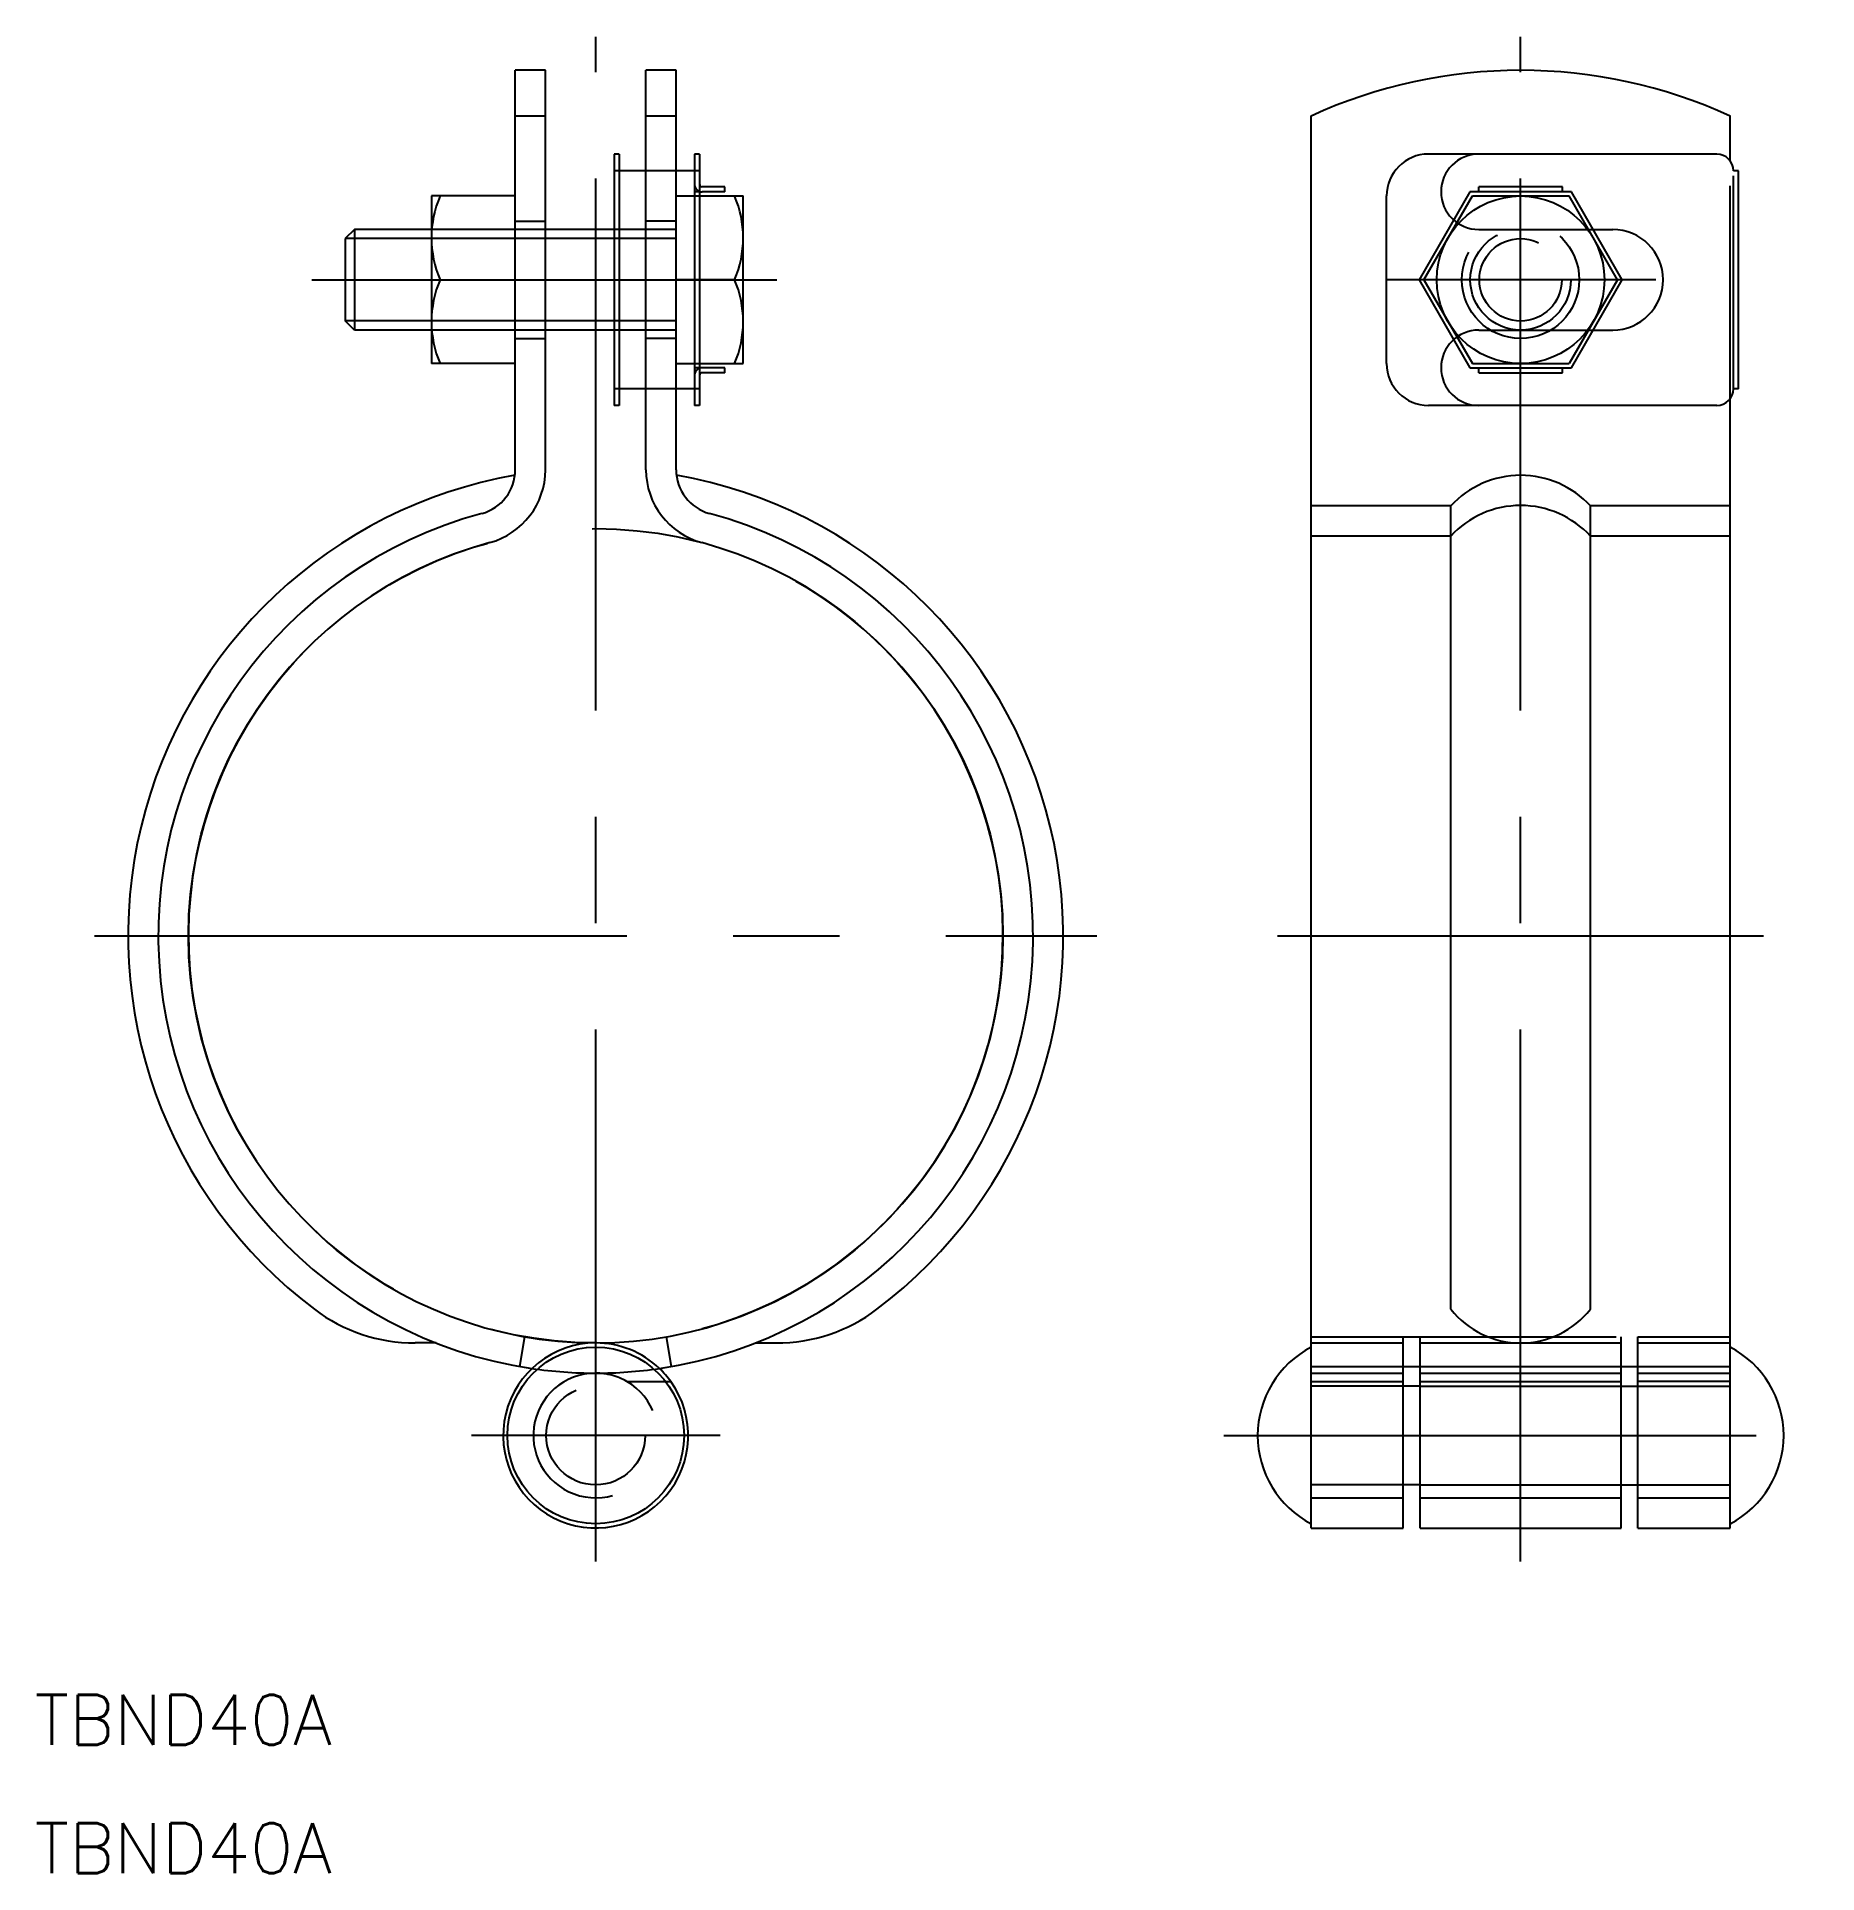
# Model space of a CAD drawing. Extents: x -33 to 73, y -56 to 54.
import ezdxf

# ---------------------------------------------------------------- set-up
doc = ezdxf.new("R2010")
doc.units = 0
for name, pattern in [('CENTER', [50.8, 31.75, -6.35, 6.35, -6.35]), ('DASHED', [19.05, 12.7, -6.35]), ('PHANTOM', [63.5, 31.75, -6.35, 6.35, -6.35, 6.35, -6.35])]:
    doc.linetypes.add(name, pattern=pattern)
doc.layers.get('0').update_dxf_attribs({"linetype": 'CONTINUOUS'})
doc.layers.add('CENTER', color=1, linetype='CENTER')
doc.styles.get("Standard").update_dxf_attribs({"font": 'txt.shx', "height": 3, "bigfont": 'bigfont.shx'})

msp = doc.modelspace()

# ---------------------------------------------------------------- linework, layer by layer
at = {"color": 7, "linetype": 'CONTINUOUS'}
for p, q in [((-4.8, 27.81), (-4.8, 51.65)), ((-3, 51.65), (-4.8, 51.65)), ((-3, 27.81), (-3, 51.65)), ((3, 27.81), (3, 51.65)), ((4.8, 51.65), (3, 51.65)), ((4.8, 27.81), (4.8, 51.65)), ((-4.8, 48.93), (-3, 48.93)), ((3, 48.93), (4.8, 48.93)), ((42.69, -35.35), (42.69, 48.93)), ((67.69, 46.25), (67.69, 48.93)), ((1.1, 46.65), (1.1, 42.15)), ((1.4, 46.65), (1.1, 46.65)), ((1.4, 46.65), (1.4, 42.15)), ((5.9, 46.65), (5.9, 31.65)), ((6.2, 46.65), (5.9, 46.65)), ((6.2, 46.65), (6.2, 31.65)), ((66.89, 46.65), (49.69, 46.65)), ((3, 45.65), (1.4, 45.65)), ((5.9, 45.65), (4.8, 45.65)), ((68.19, 45.65), (67.89, 45.65)), ((68.19, 32.65), (68.19, 45.65)), ((-9.8, 44.15), (-9.8, 34.15)), ((-4.8, 44.15), (-9.8, 44.15)), ((4.8, 44.15), (5.9, 44.15)), ((6.2, 44.15), (8.8, 44.15)), ((7.7, 44.7), (6.35, 44.7)), ((7.7, 44.4), (6.35, 44.4)), ((7.7, 44.4), (7.7, 44.7)), ((8.8, 34.15), (8.8, 44.15)), ((47.19, 34.15), (47.19, 44.15)), ((52.16, 44.4), (49.13, 39.15)), ((49.42, 39.15), (52.31, 44.15)), ((58.22, 44.4), (52.16, 44.4)), ((52.31, 44.15), (58.08, 44.15)), ((57.69, 44.7), (52.69, 44.7)), ((52.69, 44.4), (52.69, 44.7)), ((57.69, 44.4), (57.69, 44.7)), ((60.97, 39.15), (58.08, 44.15)), ((61.25, 39.15), (58.22, 44.4)), ((-14.4, 42.15), (-14.94, 41.61)), ((-9.8, 42.15), (-14.4, 42.15)), ((-14.4, 42.15), (-14.4, 36.15)), ((1.1, 42.15), (-3, 42.15)), ((1.4, 42.15), (1.1, 42.15)), ((3, 42.15), (1.4, 42.15)), ((-14.94, 41.61), (-14.94, 36.7)), ((-9.29, 39.15), (-4.8, 39.15)), ((5.9, 39.15), (4.8, 39.15)), ((8.29, 39.15), (6.2, 39.15)), ((49.13, 39.15), (52.16, 33.9)), ((49.42, 39.15), (52.31, 34.15)), ((60.97, 39.15), (58.08, 34.15)), ((58.22, 33.9), (61.25, 39.15)), ((-14.4, 36.15), (-14.94, 36.7)), ((-9.8, 36.15), (-14.4, 36.15)), ((1.1, 36.15), (-3, 36.15)), ((1.1, 36.15), (1.1, 31.65)), ((1.4, 36.15), (1.1, 36.15)), ((1.4, 36.15), (1.4, 31.65)), ((3, 36.15), (1.4, 36.15)), ((-4.8, 34.15), (-9.8, 34.15)), ((4.8, 34.15), (5.9, 34.15)), ((6.2, 34.15), (8.8, 34.15)), ((52.31, 34.15), (58.08, 34.15)), ((7.7, 33.9), (6.35, 33.9)), ((7.7, 33.6), (6.35, 33.6)), ((7.7, 33.6), (7.7, 33.9)), ((52.16, 33.9), (58.22, 33.9)), ((52.69, 33.6), (52.69, 33.9)), ((52.69, 33.6), (57.69, 33.6)), ((57.69, 33.6), (57.69, 33.9)), ((3, 32.65), (1.4, 32.65)), ((5.9, 32.65), (4.8, 32.65)), ((67.69, -35.35), (67.69, 32.05)), ((68.19, 32.65), (67.89, 32.65)), ((1.4, 31.65), (1.1, 31.65)), ((6.2, 31.65), (5.9, 31.65)), ((66.89, 31.65), (49.69, 31.65)), ((51.03, 25.65), (42.69, 25.65)), ((51.03, -22.29), (51.03, 25.65)), ((59.36, -22.29), (59.36, 25.65)), ((67.69, 25.65), (59.36, 25.65)), ((-4.53, -25.7), (-4.22, -23.93)), ((-4.22, -23.93), (-4.22, -23.93)), ((-9.52, -24.3), (-10.77, -24.3)), ((9.52, -24.3), (10.77, -24.3)), ((48.19, -25.7), (62.19, -25.7)), ((48.19, -35.35), (48.19, -25.7)), ((49.19, -35.35), (49.19, -25.7)), ((61.19, -35.35), (61.19, -25.7)), ((62.19, -35.35), (62.19, -25.7)), ((4.17, -26.6), (4.48, -26.6)), ((42.69, -26.6), (48.19, -26.6)), ((49.19, -26.87), (48.19, -26.87)), ((61.19, -26.87), (62.19, -26.87)), ((67.69, -26.6), (62.19, -26.6)), ((49.19, -32.77), (48.19, -32.77)), ((61.19, -32.77), (62.19, -32.77)), ((42.69, -35.35), (48.19, -35.35)), ((49.19, -35.35), (61.19, -35.35)), ((62.19, -35.35), (67.69, -35.35))]:
    msp.add_line(p, q, dxfattribs=at)
at = {"color": 3, "linetype": 'DASHED'}
for p, q in [((67.69, 32.05), (67.69, 46.25)), ((1.4, 45.65), (1.1, 45.65)), ((4.8, 45.65), (3, 45.65)), ((6.2, 45.65), (5.9, 45.65)), ((67.89, 32.65), (67.89, 45.65)), ((6.2, 44.4), (5.9, 44.4)), ((5.9, 44.15), (6.2, 44.15)), ((-3, 42.15), (-9.8, 42.15)), ((-4.8, 42.65), (-3, 42.65)), ((1.1, 42.15), (1.1, 36.15)), ((1.4, 42.15), (1.4, 36.15)), ((4.8, 42.65), (3, 42.65)), ((4.8, 42.15), (3, 42.15)), ((52.69, 42.15), (60.69, 42.15)), ((-3, 41.61), (-9.8, 41.61)), ((4.8, 41.61), (3, 41.61)), ((6.2, 39.15), (5.9, 39.15)), ((6.2, 39.15), (5.9, 39.15)), ((-3, 36.7), (-9.8, 36.7)), ((4.8, 36.7), (3, 36.7)), ((-3, 36.15), (-9.8, 36.15)), ((-4.8, 35.65), (-3, 35.65)), ((4.8, 36.15), (3, 36.15)), ((4.8, 35.65), (3, 35.65)), ((52.69, 36.15), (60.69, 36.15)), ((5.9, 34.15), (6.2, 34.15)), ((6.2, 33.9), (5.9, 33.9)), ((1.4, 32.65), (1.1, 32.65)), ((4.8, 32.65), (3, 32.65)), ((6.2, 32.65), (5.9, 32.65)), ((51.03, 23.85), (42.69, 23.85)), ((67.69, 23.85), (59.36, 23.85)), ((4.53, -25.7), (4.22, -23.93)), ((42.69, -23.93), (48.19, -23.93)), ((48.19, -23.93), (62.19, -23.93)), ((48.19, -25.7), (48.19, -23.93)), ((49.19, -25.7), (49.19, -23.93)), ((61.19, -25.7), (61.19, -23.93)), ((62.19, -25.7), (62.19, -23.93)), ((62.19, -23.93), (67.69, -23.93)), ((42.69, -24.3), (48.19, -24.3)), ((49.19, -24.3), (61.19, -24.3)), ((62.19, -24.3), (67.69, -24.3)), ((42.69, -25.7), (48.19, -25.7)), ((42.69, -26.1), (48.19, -26.1)), ((49.19, -26.1), (61.19, -26.1)), ((62.19, -25.7), (67.69, -25.7)), ((62.19, -26.1), (67.69, -26.1)), ((1.86, -26.6), (4.17, -26.6)), ((48.19, -26.87), (42.69, -26.87)), ((49.19, -26.6), (61.19, -26.6)), ((49.19, -26.87), (61.19, -26.87)), ((62.19, -26.87), (67.69, -26.87)), ((48.19, -32.77), (42.69, -32.77)), ((49.19, -32.77), (61.19, -32.77)), ((62.19, -32.77), (67.69, -32.77)), ((42.69, -33.55), (48.19, -33.55)), ((49.19, -33.55), (61.19, -33.55)), ((62.19, -33.55), (67.69, -33.55))]:
    msp.add_line(p, q, dxfattribs=at)
at = {"color": 3, "linetype": 'CONTINUOUS'}
for p, q in [((-9.8, 41.61), (-14.94, 41.61)), ((3, 41.61), (-3, 41.61)), ((-9.8, 36.7), (-14.94, 36.7)), ((3, 36.7), (-3, 36.7))]:
    msp.add_line(p, q, dxfattribs=at)
at = {"color": 7, "linetype": 'CONTINUOUS'}
for centre, radius in [((55.19, 39.15), 5), ((0, -29.82), 5.27)]:
    msp.add_circle(centre, radius, dxfattribs=at)
at = {"color": 3, "linetype": 'DASHED'}
for centre, radius in [((55.19, 39.15), 3.5), ((55.19, 39.15), 3), ((55.19, 39.15), 2.46), ((0, -29.82), 2.95)]:
    msp.add_circle(centre, radius, dxfattribs=at)
at = {"color": 3, "linetype": 'PHANTOM'}
msp.add_circle((0, 0), 24.3, dxfattribs=at)
at = {"color": 7, "linetype": 'CONTINUOUS'}
for centre, radius, start, end in [((55.19, 21.65), 30, 65.3757, 114.6243), ((49.69, 44.15), 2.5, 90, 180), ((66.89, 45.65), 1, 0, 90), ((-3.45, 41.65), 6.35, 156.815, 203.185), ((6.35, 44.85), 0.15, 180, 270), ((6.35, 44.85), 0.45, 250.5288, 270), ((2.45, 41.65), 6.35, 336.815, 23.185), ((-3.45, 36.65), 6.35, 156.815, 203.185), ((2.45, 36.65), 6.35, 336.815, 23.185), ((49.69, 34.15), 2.5, 180, 270), ((6.35, 33.45), 0.45, 90, 109.4712), ((6.35, 33.45), 0.15, 90, 180), ((66.89, 32.65), 1, 270, 0), ((0, 0), 27.9, 99.9477, 233.0235), ((-7.5, 27.81), 2.7, 285.0948, 0), ((-7.5, 27.81), 4.5, 285.0948, 0), ((7.5, 27.81), 4.5, 180, 254.9052), ((7.5, 27.81), 2.7, 180, 254.9052), ((0, 0), 27.9, 306.9765, 80.0523), ((55.19, 21.81), 5.67, 42.6764, 137.3236), ((0, 0), 26.1, 105.0948, 261.6148), ((0, 0), 26.1, 278.3852, 74.9052), ((0, 0), 24.3, 105.0883, 74.9097), ((-10.77, -14.3), 10, 233.0236, 269.9999), ((10.77, -14.3), 10, 270.0001, 306.9764), ((55.19, -18.98), 5.32, 218.482, 321.518), ((0, -29.82), 5.52, 90, 35.6991), ((45.44, -29.82), 5.94, 117.4918, 242.5082), ((64.95, -29.82), 5.94, 297.4918, 62.5082), ((0, -29.82), 5.52, 35.6991, 46.4345)]:
    msp.add_arc(centre, radius, start, end, dxfattribs=at)
at = {"color": 3, "linetype": 'DASHED'}
for centre, radius, start, end in [((52.69, 44.4), 2.25, 90, 270), ((6.35, 44.85), 0.45, 180, 250.5288), ((60.69, 39.15), 3, 270, 90), ((52.69, 33.9), 2.25, 90, 270), ((6.35, 33.45), 0.45, 109.4712, 180), ((55.19, 20.01), 5.67, 42.6765, 137.3235), ((0, -29.82), 5.52, 46.4345, 90), ((0, 0), 26.1, 261.6148, 270), ((0, -29.82), 3.72, 90, 59.961), ((0, 0), 26.1, 270, 278.3852), ((0, -29.82), 3.72, 59.961, 90)]:
    msp.add_arc(centre, radius, start, end, dxfattribs=at)
at = {"layer": 'CENTER', "color": 1, "linetype": 'CENTER'}
for p, q in [((0, -37.35), (0, 53.65)), ((55.19, -37.35), (55.19, 53.65)), ((-16.94, 39.15), (10.8, 39.15)), ((63.25, 39.15), (47.13, 39.15)), ((-29.9, 0), (29.9, 0)), ((40.69, 0), (69.69, 0)), ((7.42, -29.82), (-7.42, -29.82)), ((37.49, -29.82), (72.89, -29.82))]:
    msp.add_line(p, q, dxfattribs=at)

# ---------------------------------------------------------------- texts
at = {"color": 7, "linetype": 'CONTINUOUS'}
for p in [(-33.48, -48.29), (-33.48, -55.95)]:
    msp.add_text('TBND40A', height=3, dxfattribs=at).set_placement(p)

doc.saveas('drawing.dxf')
